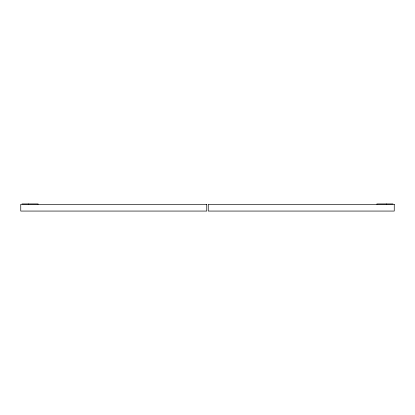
<?xml version="1.0" encoding="UTF-8"?>
<svg xmlns="http://www.w3.org/2000/svg" width="415" height="415" viewBox="0 0 415 415"><rect width="100%" height="100%" fill="white"/><g stroke="black" fill="none" stroke-linecap="round" stroke-linejoin="round"><path stroke-width="0.62" d="M21.99 203.936L38.118 203.936L38.118 204.315M393.01 203.936L376.882 203.936L376.882 204.315M386.375 203.936L386.375 204.315M28.625 203.936L28.625 204.315M206.748 204.315L20.75 204.315L20.75 211.064L206.748 211.064L206.748 204.315M394.25 204.315L208.252 204.315L208.252 211.064L394.25 211.064L394.25 204.315"/></g></svg>
